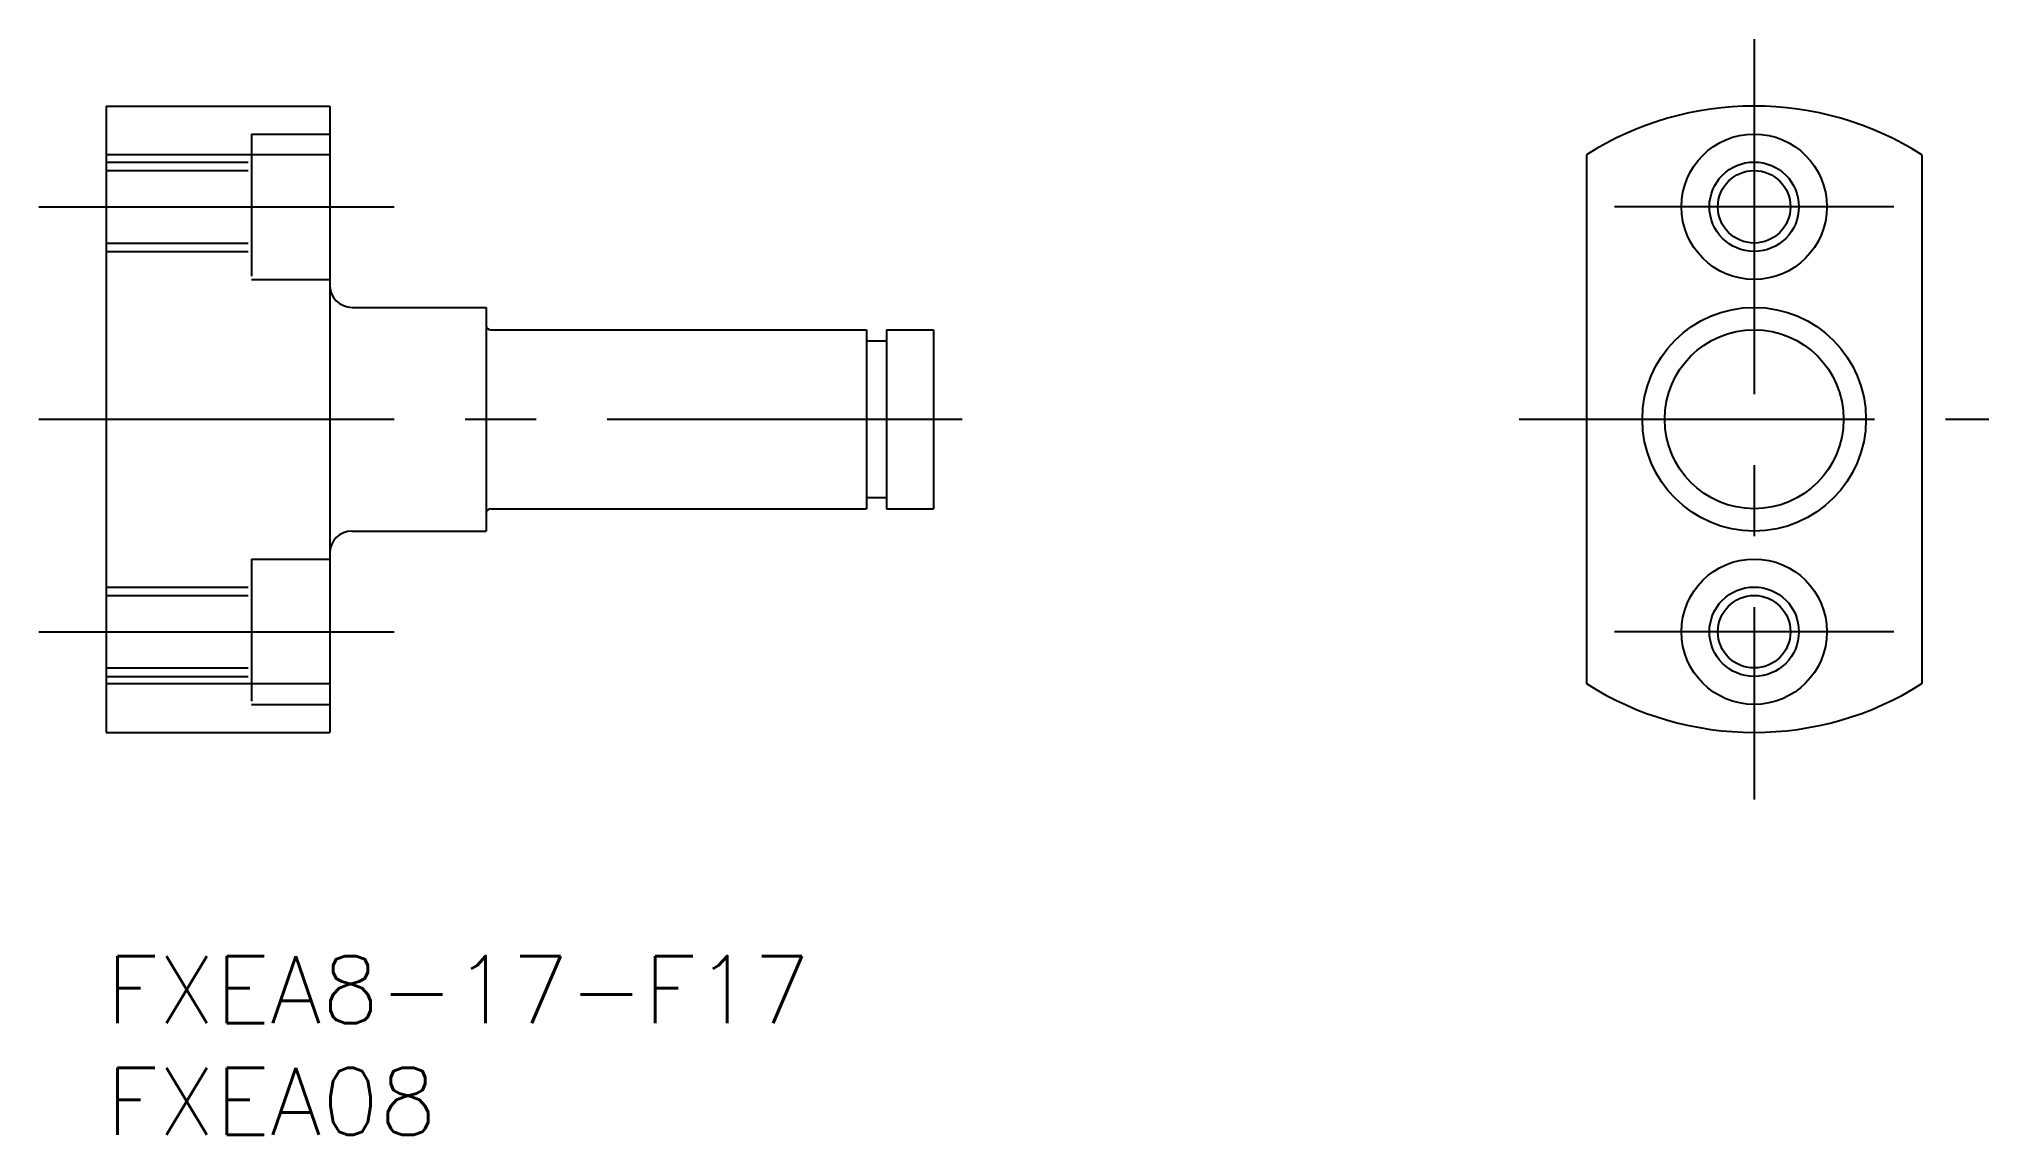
# Model space of a CAD drawing. Extents: x -3 to 84.2, y -8 to 41.
import ezdxf

# ---------------------------------------------------------------- set-up
doc = ezdxf.new("R2010")
doc.units = 0
doc.header["$LTSCALE"] = 0.5
doc.linetypes.add('CENTER', pattern=[50.8, 31.75, -6.35, 6.35, -6.35])
doc.linetypes.add('DASHED', pattern=[19.05, 12.7, -6.35])
for name, color, linetype in [('MSM_CENTER', 1, 'CENTER'), ('MSM_CONTINUOUS', 7, 'CONTINUOUS'), ('MSM_DASHED', 4, 'DASHED'), ('MSM_NARROW', 5, 'CONTINUOUS'), ('MSM_PART_NUMBER', 7, 'CONTINUOUS')]:
    doc.layers.add(name, color=color, linetype=linetype)
doc.styles.get("Standard").update_dxf_attribs({"font": 'txt.shx', "height": 3, "bigfont": 'bigfont.shx'})

# ---------------------------------------------------------------- blocks, each defined once
blk = doc.blocks.new('*U6')
at = {"layer": 'MSM_PART_NUMBER'}
blk.add_text('FXEA8-17-F17', height=3, dxfattribs=at).set_placement((0, -3))
blk = doc.blocks.new('*U7')
at = {"layer": 'MSM_PART_NUMBER'}
blk.add_text('FXEA08', height=3, dxfattribs=at).set_placement((0, -8))

msp = doc.modelspace()

# ---------------------------------------------------------------- linework, layer by layer
at = {"layer": 'MSM_CENTER'}
for p, q in [((73.689, 41), (73.689, 7)), ((-3, 33.5), (13, 33.5)), ((79.939, 33.5), (67.439, 33.5)), ((-3, 24), (40, 24)), ((63.189, 24), (84.189, 24)), ((-3, 14.5), (13, 14.5)), ((79.939, 14.5), (67.439, 14.5))]:
    msp.add_line(p, q, dxfattribs=at)
at = {"layer": 'MSM_CONTINUOUS'}
for p, q in [((0, 38), (0, 10)), ((0, 38), (10, 38)), ((10, 38), (10, 10)), ((10, 35.822), (0, 35.822)), ((66.189, 35.822), (66.189, 12.178)), ((81.189, 35.822), (81.189, 12.178)), ((10, 31), (10, 31)), ((11, 29), (17, 29)), ((17, 29), (17, 19)), ((17.2, 28), (34, 28)), ((34, 28), (34, 20)), ((34.9, 28), (34.9, 20)), ((34.9, 28), (37, 28)), ((37, 28), (37, 20)), ((34, 27.5), (34.9, 27.5)), ((10, 24), (10, 24)), ((34, 20.5), (34.9, 20.5)), ((17.2, 20), (34, 20)), ((34.9, 20), (37, 20)), ((11, 19), (17, 19)), ((10, 12.178), (0, 12.178)), ((0, 10), (10, 10))]:
    msp.add_line(p, q, dxfattribs=at)
for centre, radius in [((73.689, 33.5), 3.25), ((73.689, 33.5), 1.621), ((73.689, 24), 5), ((73.689, 24), 4), ((73.689, 14.5), 3.25), ((73.689, 14.5), 1.621)]:
    msp.add_circle(centre, radius, dxfattribs=at)
for centre, radius, start, end in [((73.689, 24), 14, 57.60763, 122.39237), ((11, 30), 1, 180, 270), ((17.2, 28.2), 0.2, 180, 270), ((17.2, 19.8), 0.2, 90, 180), ((11, 18), 1, 90, 180), ((73.689, 24), 14, 237.60763, 302.39237)]:
    msp.add_arc(centre, radius, start, end, dxfattribs=at)
at = {"layer": 'MSM_DASHED'}
for p, q in [((6.5, 36.75), (10, 36.75)), ((6.5, 36.75), (6.5, 30.25)), ((0, 35.5), (6.5, 35.5)), ((0, 35.121), (6.5, 35.121)), ((0, 31.879), (6.5, 31.879)), ((0, 31.5), (6.5, 31.5)), ((6.5, 30.25), (10, 30.25)), ((6.5, 17.75), (10, 17.75)), ((6.5, 17.75), (6.5, 11.25)), ((0, 16.5), (6.5, 16.5)), ((0, 16.121), (6.5, 16.121)), ((0, 12.879), (6.5, 12.879)), ((0, 12.5), (6.5, 12.5)), ((6.5, 11.25), (10, 11.25))]:
    msp.add_line(p, q, dxfattribs=at)
at = {"layer": 'MSM_NARROW'}
for centre in [(73.689, 33.5), (73.689, 14.5)]:
    msp.add_circle(centre, 2, dxfattribs=at)

# ---------------------------------------------------------------- block references
at = {"layer": 'MSM_CONTINUOUS'}
for name in ['*U6', '*U7']:
    msp.add_blockref(name, (0, 0), dxfattribs=at)

doc.saveas('drawing.dxf')
